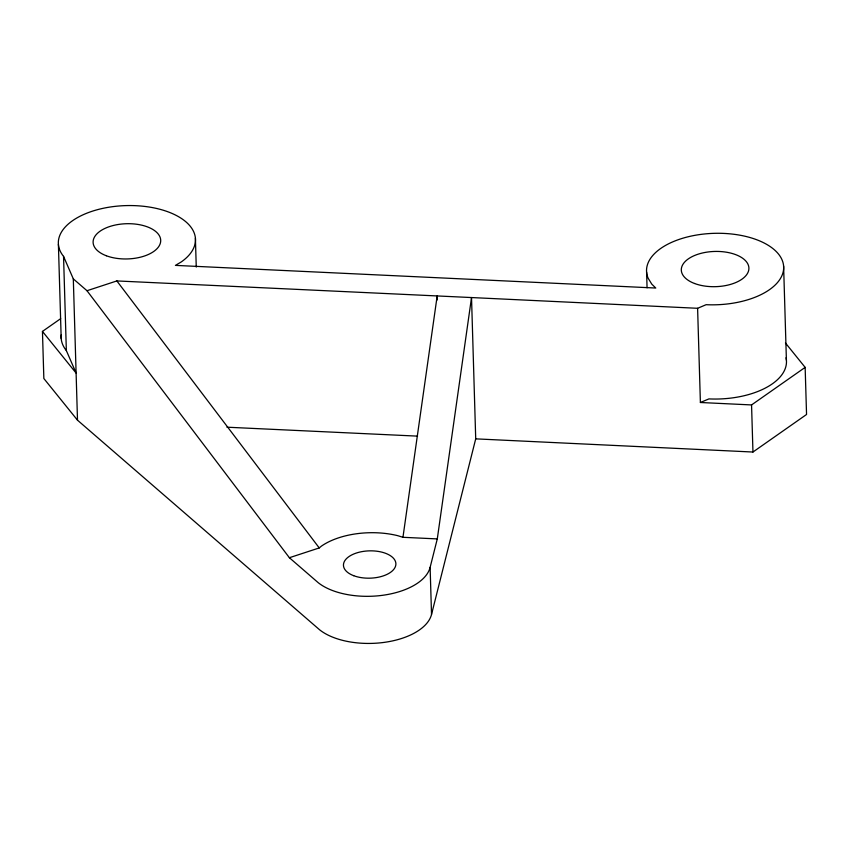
<?xml version="1.0" encoding="UTF-8"?>
<svg xmlns="http://www.w3.org/2000/svg" width="849" height="849" viewBox="0 0 849 849"><rect width="100%" height="100%" fill="white"/><g stroke="black" fill="none" stroke-linecap="round" stroke-linejoin="round"><path stroke-width="1.27" d="M60.672 318.651L42.45 331.418L76.113 373.082L66.349 350.573L63.548 256.366A68.589 35.732 -1.7 0 1 135.872 205.691A68.589 35.732 -1.7 0 1 181.293 261.917L175.425 265.387L655.757 288.034L651.756 284.107L648.158 278.239A68.589 35.732 -1.7 0 1 708.151 233.645A68.589 35.732 -1.7 0 1 783.669 268.104A68.589 35.732 -1.7 0 1 706.135 304.695L697.602 308.293L471.524 297.553L437.288 538.913L402.957 537.3L437.182 295.94L437.299 299.899M42.45 331.418L43.851 378.516L77.503 420.191L319.627 629.809A61.001 31.784 -1.7 0 0 384.257 642.375A61.001 31.784 -1.7 0 0 431.525 614.464L430.125 567.365L437.288 538.913M431.525 614.464L475.716 438.859L471.524 297.553L116.854 280.934L86.991 290.719L73.311 278.875L63.548 256.366M86.991 290.719L289.382 557.719L319.245 547.934L321.304 546.204A61.001 31.784 -1.7 0 1 397.841 535.708L402.957 537.3M697.602 308.293L700.393 402.5L751.556 404.931L805.149 367.384L785.452 342.985M475.716 438.859L752.957 452.029L806.55 414.482L805.149 367.384M700.393 402.5L708.936 398.903A68.589 35.732 -1.7 0 0 786.036 357.758M226.938 427.196L417.549 436.131M289.382 557.719L318.237 582.701A61.001 31.784 -1.7 0 0 382.857 595.266A61.001 31.784 -1.7 0 0 430.125 567.365M116.854 280.934L319.245 547.934M783.606 266.034L786.407 360.231M751.556 404.931L752.957 452.029M646.598 272.094L647.065 287.79M195.408 238.293L196.257 267.085M73.311 278.875L77.503 420.191M58.401 244.363L61.192 338.56M66.349 350.573A68.589 35.732 -1.7 0 1 61.255 334.824M353.704 575.696A26.223 13.658 -1.7 0 0 395.666 565.742A26.223 13.658 -1.7 0 0 359.647 552.105A26.223 13.658 -1.7 0 0 353.704 575.696M106.316 255.751A33.811 17.617 -1.7 0 0 160.419 242.91A33.811 17.617 -1.7 0 0 113.978 225.325A33.811 17.617 -1.7 0 0 106.316 255.751M694.524 283.481A33.811 17.617 -1.7 0 0 748.616 270.64A33.811 17.617 -1.7 0 0 702.176 253.055A33.811 17.617 -1.7 0 0 694.524 283.481"/></g></svg>
